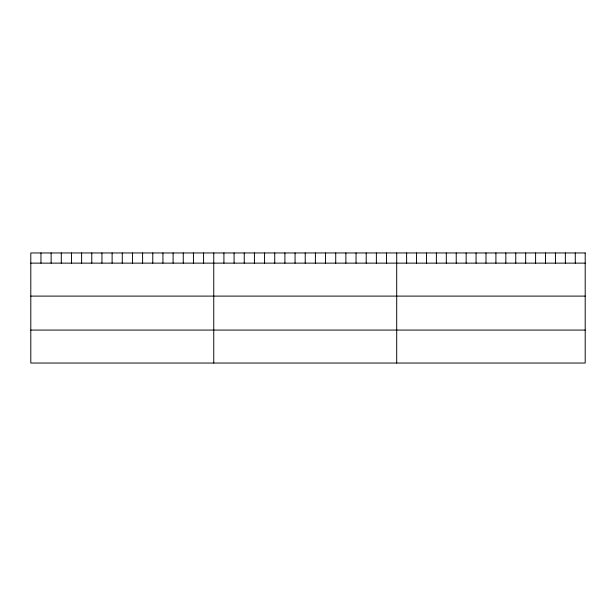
<?xml version="1.0" encoding="UTF-8"?>
<svg xmlns="http://www.w3.org/2000/svg" width="616" height="616" viewBox="0 0 616 616"><rect width="100%" height="100%" fill="white"/><g stroke="black" fill="none" stroke-linecap="round" stroke-linejoin="round"><path stroke-width="0.92" d="M30.8 263.132L585.2 263.132M30.8 296.103L585.2 296.103M30.8 330.068L585.2 330.068M575.282 252.96L575.282 263.132M565.357 252.96L565.357 263.132M555.44 252.96L555.44 263.132M545.514 252.96L545.514 263.132M535.597 252.96L535.597 263.132M525.671 252.96L525.671 263.132M515.754 252.96L515.754 263.132M505.836 252.96L505.836 263.132M495.911 252.96L495.911 263.132M485.993 252.96L485.993 263.132M476.068 252.96L476.068 263.132M466.15 252.96L466.15 263.132M456.233 252.96L456.233 263.132M446.307 252.96L446.307 263.132M436.39 252.96L436.39 263.132M426.465 252.96L426.465 263.132M416.547 252.96L416.547 263.132M406.622 252.96L406.622 263.132M396.704 252.96L396.704 363.04M386.54 252.96L386.54 263.132M376.376 252.96L376.376 263.132M366.212 252.96L366.212 263.132M356.048 252.96L356.048 263.132M345.884 252.96L345.884 263.132M335.72 252.96L335.72 263.132M325.556 252.96L325.556 263.132M315.392 252.96L315.392 263.132M305.228 252.96L305.228 263.132M295.064 252.96L295.064 263.132M284.9 252.96L284.9 263.132M274.736 252.96L274.736 263.132M264.572 252.96L264.572 263.132M254.408 252.96L254.408 263.132M244.244 252.96L244.244 263.132M234.08 252.96L234.08 263.132M223.916 252.96L223.916 263.132M213.752 252.96L213.752 363.04M203.588 252.96L203.588 263.132M193.424 252.96L193.424 263.132M183.26 252.96L183.26 263.132M173.096 252.96L173.096 263.132M162.932 252.96L162.932 263.132M152.768 252.96L152.768 263.132M142.604 252.96L142.604 263.132M132.44 252.96L132.44 263.132M122.276 252.96L122.276 263.132M112.112 252.96L112.112 263.132M101.948 252.96L101.948 263.132M91.784 252.96L91.784 263.132M81.62 252.96L81.62 263.132M71.456 252.96L71.456 263.132M61.292 252.96L61.292 263.132M51.128 252.96L51.128 263.132M40.964 252.96L40.964 263.132M585.2 252.96L30.8 252.96L30.8 363.04L585.2 363.04L585.2 252.96"/></g></svg>
